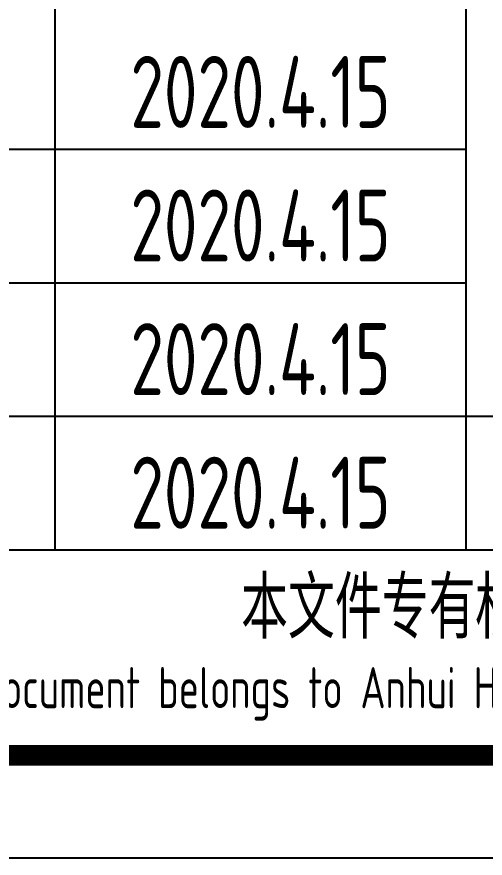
# Model space of a CAD drawing. Extents: x 5693218 to 11495510, y -728562 to -461276.
# Drawn here: x 5735689 to 5737967, y -503276 to -499183 of the extents above; entities that cross this region are included whole.
import ezdxf
from ezdxf.enums import TextEntityAlignment as Align

# ---------------------------------------------------------------- set-up
doc = ezdxf.new("R2010")
doc.units = 0
doc.header["$LTSCALE"] = 1000
doc.header["$MEASUREMENT"] = 0
doc.layers.get('0').update_dxf_attribs({"linetype": 'CONTINUOUS'})
doc.styles.add('AHD', font='sceie.shx', dxfattribs={"width": 0.7, "bigfont": 'sceic.shx'})
doc.styles.add('sceie', font='sceie.shx', dxfattribs={"width": 0.7, "bigfont": 'sceic.shx'})

msp = doc.modelspace()

# ---------------------------------------------------------------- linework, layer by layer
for p, q in [((5735874.5, -501776.5), (5735874.5, -498526.5)), ((5735874.5, -501776.5), (5735874.5, -498526.5)), ((5737874.5, -501776.5), (5737874.5, -498526.5)), ((5737874.5, -501776.5), (5737874.5, -498526.5)), ((5732374.5, -499826.5), (5737874.5, -499826.5)), ((5732374.5, -500476.5), (5737874.5, -500476.5)), ((5732374.5, -501126.5), (5750374.5, -501126.5)), ((5732374.5, -501776.5), (5750374.5, -501776.5)), ((5732374.5, -502776.5), (5750374.5, -502776.5))]:
    msp.add_line(p, q)
at = {"color": 0}
msp.add_line((5750874.5, -503276.5), (5721174.5, -503276.5), dxfattribs=at)
at = {"color": 0, "const_width": 100}
msp.add_lwpolyline([(5721674.5, -502776.5), (5721674.5, -463776.5), (5750374.5, -463776.5), (5750374.5, -502776.5)], close=True, dxfattribs=at)

# ---------------------------------------------------------------- texts
at = {"style": 'AHD', "width": 0.8}
for s, height, p in [('本文件专有权属安徽华东化工医药工程有限责任公司所有,未经许可不得复制或转让给第三方', 300, (5741374.5, -502076.5)), ('本文件专有权属安徽华东化工医药工程有限责任公司所有,未经许可不得复制或转让给第三方', 300, (5741374.5, -502076.5)), ('The proprietary right of this document belongs to Anhui Huadong Chemical And Medical Engineering  Co.,Ltd.  and any replication or transfer to the 3rd. side is forbidden without its permission. ', 200, (5741374.5, -502476.5)), ('The proprietary right of this document belongs to Anhui Huadong Chemical And Medical Engineering  Co.,Ltd.  and any replication or transfer to the 3rd. side is forbidden without its permission. ', 200, (5741374.5, -502476.5))]:
    msp.add_text(s, height=height, dxfattribs=at).set_placement(p, align=Align.MIDDLE)
at = {"style": 'sceie', "width": 0.8}
for p in [(5736873.9, -499547.9), (5736873.9, -499547.9), (5736873.9, -500197.9), (5736873.9, -500197.9), (5736873.9, -500847.9), (5736873.9, -500847.9), (5736873.9, -501497.9), (5736873.9, -501497.9)]:
    msp.add_attdef('2020.4.15', text='200320-02-040', height=350, dxfattribs=at).set_placement(p, align=Align.MIDDLE)

doc.saveas('drawing.dxf')
